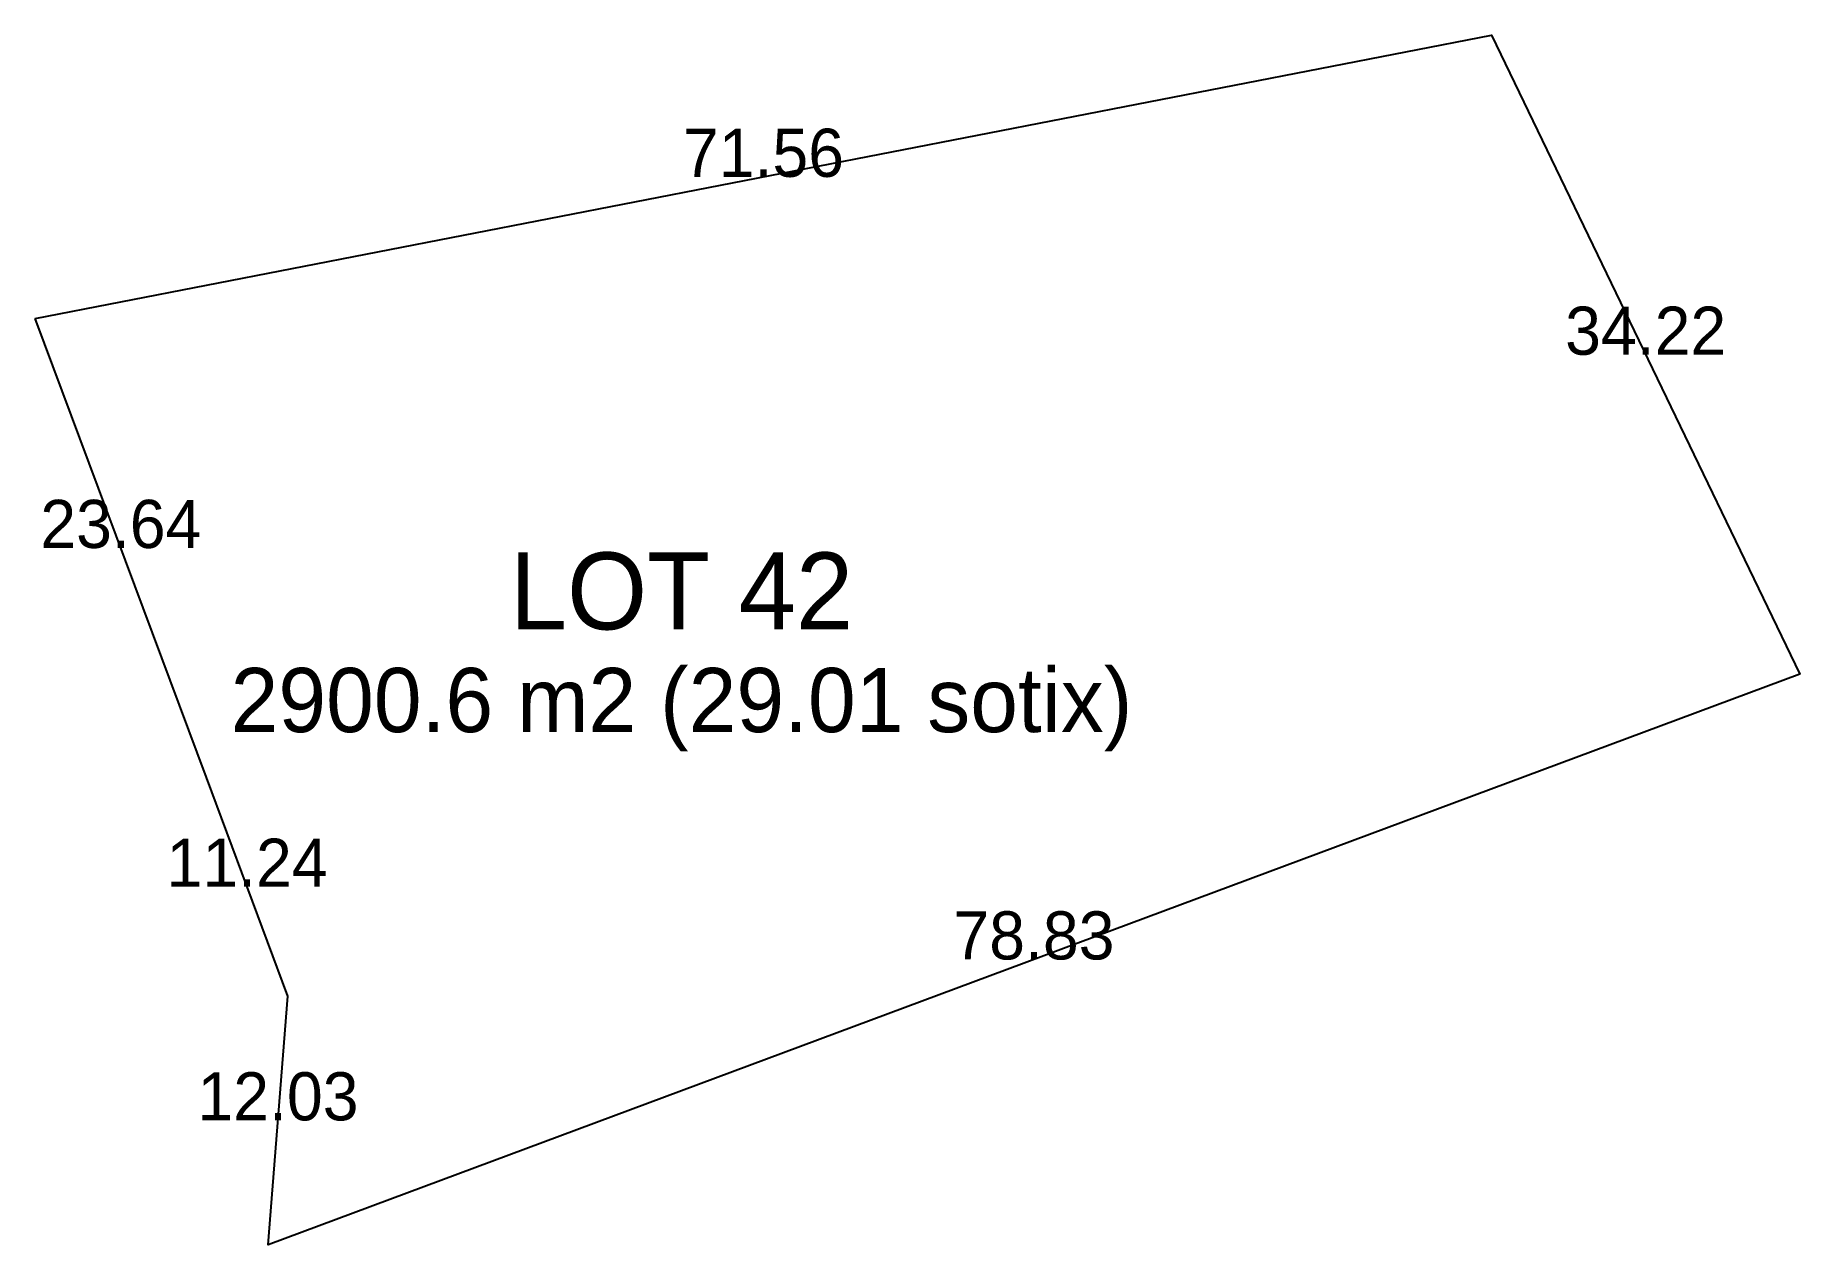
# Model space of a CAD drawing. Header units: metres. Extents: x -31.2 to 53.9, y -27.5 to 30.8.
import ezdxf
from ezdxf.enums import TextEntityAlignment as Align

# ---------------------------------------------------------------- set-up
doc = ezdxf.new("R2010")
doc.units = ezdxf.units.M

msp = doc.modelspace()

# ---------------------------------------------------------------- linework, layer by layer
at = {"layer": 'LOTS'}
msp.add_lwpolyline([(-31.1708, 17.1713), (39.0785, 30.8282), (53.9379, 0.006), (-19.9355, -27.5116), (-18.9921, -15.5154), (-22.918, -4.9785)], close=True, dxfattribs=at)

# ---------------------------------------------------------------- texts
at = {"layer": 'DIMS'}
for s, p in [('71.56', (3.9538, 23.9997)), ('34.22', (46.5082, 15.4171)), ('23.64', (-27.0444, 6.0964)), ('11.24', (-20.955, -10.2469)), ('78.83', (17.0012, -13.7528)), ('12.03', (-19.4638, -21.5135))]:
    msp.add_text(s, height=2.322, dxfattribs=at).set_placement(p, align=Align.CENTER)
at = {"layer": 'LABELS'}
for s, height, p in [('LOT 42', 3.715, (0, 2.1669)), ('2900.6 m2 (29.01 sotix)', 3.096, (0, -2.786))]:
    msp.add_text(s, height=height, dxfattribs=at).set_placement(p, align=Align.CENTER)

doc.saveas('drawing.dxf')
